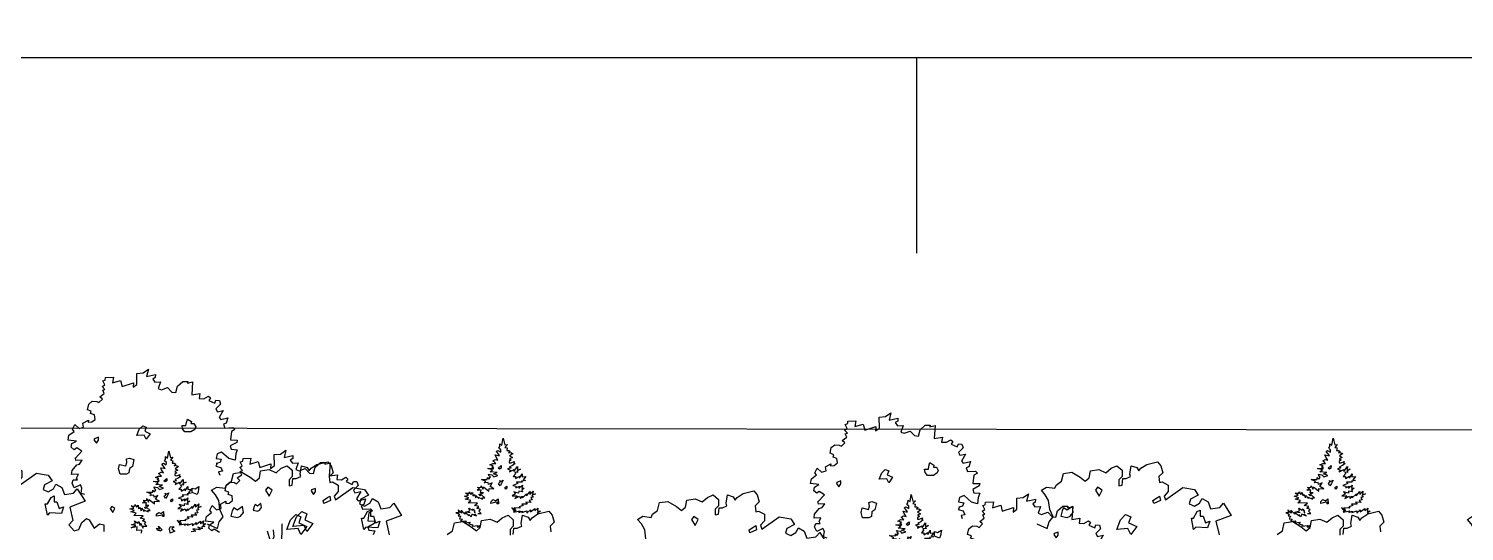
# Model space of a CAD drawing. Header units: inches. Extents: x -11 to 128, y 7 to 56.
# Drawn here: x 54.617 to 58.072, y 23.848 to 25.058 of the extents above; entities that cross this region are included whole.
import ezdxf

# ---------------------------------------------------------------- set-up
doc = ezdxf.new("R2010")
doc.units = ezdxf.units.IN
doc.header["$MEASUREMENT"] = 0
doc.layers.add('CAY', color=94, linetype='Continuous')
picture_1 = doc.add_image_def('image1.jpg', size_in_pixel=(1680, 1093))

# ---------------------------------------------------------------- blocks, each defined once
blk = doc.blocks.new('A$C76451831')
at = {"layer": 'CAY'}
for p, q in [((2441.2, 1998.5), (2449.5, 2003.7)), ((2449.5, 2003.7), (2465, 1995)), ((2455.4, 2016.6), (2460.6, 2024.6)), ((2465.5, 2008.1), (2455.4, 2016.6)), ((2460.6, 2024.6), (2461.2, 2040.4)), ((2461.2, 2040.4), (2471.8, 2031.9)), ((2465, 1995), (2465.5, 2008.1)), ((2471.8, 2031.9), (2478.5, 2069.3)), ((2478.5, 2069.3), (2487.7, 2034.1)), ((2500.9, 2036.3), (2487.3, 2020.9)), ((2487.3, 2020.9), (2500.3, 2017.8)), ((2487.7, 2034.1), (2500.9, 2036.3)), ((2500.3, 2017.8), (2497.6, 2004.7)), ((2497.6, 2004.7), (2508, 2004.3)), ((2508, 2004.3), (2515.9, 1998.6)), ((1448.6, 1909.2), (1479.9, 1929.8)), ((1479.9, 1929.8), (1538.3, 1944)), ((1538.3, 1944), (1555.9, 1922.7)), ((2407, 1927.6), (2423.1, 1935.2)), ((2425.3, 1922), (2407, 1927.6)), ((2423.1, 1935.2), (2438.9, 1934.7)), ((2423.5, 1948.4), (2437, 1956)), ((2428.9, 1945.4), (2423.5, 1948.4)), ((2438.9, 1934.7), (2428.9, 1945.4)), ((2435.1, 1980.1), (2451.3, 1976.8)), ((2440.1, 1969.1), (2435.1, 1980.1)), ((2437, 1956), (2450.4, 1952.9)), ((2450.4, 1952.9), (2440.1, 1969.1)), ((2449, 1990.1), (2441.2, 1998.5)), ((2459, 1976.6), (2449, 1990.1)), ((2451.3, 1976.8), (2459, 1976.6)), ((2515.9, 1998.6), (2507.5, 1990.8)), ((2507.5, 1990.8), (2520.7, 1993)), ((2511.3, 1945.3), (2511.1, 1937.6)), ((2511.1, 1937.6), (2521.5, 1937.2)), ((2522, 1953.1), (2511.3, 1945.3)), ((2527.9, 1966), (2511.8, 1958.9)), ((2511.8, 1958.9), (2522, 1953.1)), ((2531.4, 1987.2), (2512.4, 1974.7)), ((2512.4, 1974.7), (2527.9, 1966)), ((2520.7, 1993), (2523.1, 1984.8)), ((2521.5, 1937.2), (2538.1, 1944.4)), ((2523.1, 1984.8), (2531.4, 1987.2)), ((2542.7, 1933.8), (2529.2, 1923.4)), ((2538.1, 1944.4), (2535, 1934)), ((2535, 1934), (2542.7, 1933.8)), ((1022.3, 1839.6), (1033, 1881.5)), ((1033, 1881.5), (1077.8, 1888.5)), ((1077.8, 1888.5), (1122.6, 1860.8)), ((1122.6, 1860.8), (1150.3, 1839.6)), ((1150.3, 1839.6), (1171.5, 1857.3)), ((1171.5, 1857.3), (1178, 1895)), ((1178, 1895), (1223.4, 1902.1)), ((1223.4, 1902.1), (1261.1, 1885)), ((1261.1, 1885), (1288.9, 1909.2)), ((1288.9, 1909.2), (1320.1, 1922.7)), ((1320.1, 1922.7), (1347.8, 1898.6)), ((1347.8, 1863.8), (1330.7, 1846.6)), ((1347.8, 1898.6), (1347.8, 1863.8)), ((1347.8, 1818.9), (1351.4, 1853.7)), ((1351.4, 1853.7), (1369, 1853.7)), ((1369, 1853.7), (1393.2, 1863.8)), ((1389.7, 1877.9), (1396.8, 1922.7)), ((1393.2, 1863.8), (1389.7, 1877.9)), ((1396.8, 1922.7), (1427.4, 1912.7)), ((1427.4, 1912.7), (1438, 1895)), ((1438, 1895), (1448.6, 1909.2)), ((1566.6, 1885), (1545.3, 1863.8)), ((1545.3, 1863.8), (1548.9, 1833.1)), ((1555.9, 1922.7), (1566.6, 1885)), ((2361.6, 1849.4), (2393.3, 1848.3)), ((2385.3, 1838.2), (2361.6, 1849.4)), ((2393.3, 1848.3), (2393.7, 1859.2)), ((2393.7, 1859.2), (2401.6, 1850.7)), ((2395.4, 1906.7), (2427.6, 1908.3)), ((2421.9, 1900.8), (2395.4, 1906.7)), ((2402.2, 1869.3), (2399.8, 1877.6)), ((2399.8, 1877.6), (2418.2, 1874.2)), ((2401.6, 1850.7), (2409.6, 1860.9)), ((2409.6, 1860.9), (2402.2, 1869.3)), ((2408.4, 1890.4), (2421.9, 1900.8)), ((2445.4, 1886.4), (2408.4, 1890.4)), ((2417, 1916.8), (2425.3, 1922)), ((2427.6, 1908.3), (2417, 1916.8)), ((2418.2, 1874.2), (2428.7, 1862.9)), ((2426.6, 1879.3), (2445.4, 1886.4)), ((2450.3, 1870.4), (2426.6, 1879.3)), ((2428.7, 1862.9), (2450.3, 1870.4)), ((2520.6, 1910.5), (2501.8, 1905.7)), ((2501.8, 1905.7), (2520.1, 1897.4)), ((2512.1, 1889.5), (2536.6, 1901.8)), ((2520.1, 1897.4), (2512.1, 1889.5)), ((2529.2, 1923.4), (2513.1, 1916.2)), ((2513.1, 1916.2), (2520.6, 1910.5)), ((2546.2, 1880.1), (2532.6, 1864.8)), ((2532.6, 1864.8), (2545.7, 1864.3)), ((2536.2, 1891.4), (2555.7, 1917.4)), ((2536.6, 1901.8), (2536.2, 1891.4)), ((2559.6, 1887.8), (2541, 1885.8)), ((2541, 1885.8), (2546.2, 1880.1)), ((2545.3, 1853.9), (2567, 1866.3)), ((2545.7, 1864.3), (2545.3, 1853.9)), ((2571.1, 1903.3), (2552.1, 1893.5)), ((2552.1, 1893.5), (2559.6, 1887.8)), ((2555.7, 1917.4), (2555.1, 1901.1)), ((2555.1, 1901.1), (2571.1, 1903.3)), ((2566.7, 1855.4), (2580.6, 1878.9)), ((2567, 1866.3), (2566.7, 1855.4)), ((2580.6, 1878.9), (2580.1, 1863.1)), ((2580.1, 1863.1), (2599.2, 1865.2)), ((2599.2, 1865.2), (2585, 1847.1)), ((2585, 1847.1), (2598.4, 1843.9)), ((915, 1791.2), (942.7, 1808.3)), ((935.7, 1767), (915, 1791.2)), ((942.7, 1808.3), (987.6, 1801.8)), ((987.6, 1801.8), (994.6, 1818.9)), ((994.6, 1818.9), (1022.3, 1839.6)), ((1330.7, 1846.6), (1330.7, 1815.4)), ((1330.7, 1815.4), (1347.8, 1818.9)), ((1548.9, 1833.1), (1563, 1836)), ((1563, 1836), (1594.3, 1818.9)), ((1594.3, 1784.1), (1573, 1759.9)), ((1580.1, 1739.3), (1673.3, 1805.4)), ((1594.3, 1818.9), (1594.3, 1784.1)), ((1673.3, 1805.4), (1735.8, 1794.7)), ((1735.8, 1794.7), (1756.4, 1764.1)), ((2292, 1763.9), (2276.1, 1775.3)), ((2276.1, 1775.3), (2297.4, 1774.6)), ((2297.4, 1774.6), (2297.7, 1782.3)), ((2297.7, 1782.3), (2305.3, 1768.9)), ((2305.3, 1768.9), (2313.9, 1779)), ((2313.9, 1779), (2315.9, 1760.3)), ((2338.3, 1791.8), (2351.8, 1801.7)), ((2359.6, 1791), (2338.3, 1791.8)), ((2341.5, 1804.8), (2360.1, 1806.9)), ((2351.8, 1801.7), (2341.5, 1804.8)), ((2347.9, 1767.4), (2372.2, 1777)), ((2356.4, 1777.5), (2359.6, 1791)), ((2372.2, 1777), (2356.4, 1777.5)), ((2360.1, 1806.9), (2360.4, 1815)), ((2360.4, 1815), (2370.2, 1796.1)), ((2370.2, 1796.1), (2373.4, 1809.1)), ((2373.4, 1809.1), (2402, 1786.8)), ((2376.8, 1830.3), (2385.3, 1838.2)), ((2398.2, 1832.3), (2376.8, 1830.3)), ((2400.5, 1821.3), (2398.2, 1832.3)), ((2419.5, 1831.5), (2400.5, 1821.3)), ((2402, 1786.8), (2402.5, 1799.9)), ((2402.5, 1799.9), (2428.8, 1799)), ((2407.9, 1810.6), (2419.5, 1831.5)), ((2428.8, 1799), (2407.9, 1810.6)), ((2545.1, 1770.9), (2526.2, 1761.2)), ((2557.5, 1826.7), (2530.9, 1816.8)), ((2530.9, 1816.8), (2546.6, 1813.5)), ((2561.2, 1775.8), (2534.7, 1782.2)), ((2534.7, 1782.2), (2545.1, 1770.9)), ((2546.6, 1813.5), (2546.3, 1803.1)), ((2546.3, 1803.1), (2565.2, 1812.8)), ((2581.8, 1833.6), (2550.1, 1834.7)), ((2550.1, 1834.7), (2557.5, 1826.7)), ((2561.5, 1786.7), (2561.2, 1775.8)), ((2582.7, 1783.2), (2561.5, 1786.7)), ((2562, 1799.8), (2581.2, 1817.7)), ((2565.2, 1812.8), (2562, 1799.8)), ((2598.4, 1843.9), (2577, 1839.2)), ((2577, 1839.2), (2581.8, 1833.6)), ((2591.5, 1801.5), (2577.6, 1791.1)), ((2577.6, 1791.1), (2582.7, 1783.2)), ((2581.2, 1817.7), (2577.9, 1802)), ((2577.9, 1802), (2591.5, 1801.5)), ((2581.6, 1751.1), (2603.6, 1771.6)), ((2603.3, 1761.2), (2622.6, 1784.5)), ((2603.6, 1771.6), (2603.3, 1761.2)), ((2622.1, 1768.2), (2639, 1786.7)), ((2622.6, 1784.5), (2622.1, 1768.2)), ((2651.7, 1772.6), (2632.8, 1762.9)), ((2639, 1786.7), (2635.8, 1770.5)), ((2635.8, 1770.5), (2651.7, 1772.6)), ((3732.8, 1752.2), (3764, 1772.8)), ((3764, 1772.8), (3822.4, 1787)), ((3822.4, 1787), (3840.1, 1765.7)), ((953.4, 1735.8), (935.7, 1767)), ((959.8, 1687.4), (953.4, 1735.8)), ((1573, 1759.9), (1580.1, 1739.3)), ((1715.1, 1742.8), (1708.1, 1718.6)), ((1708.1, 1718.6), (1735.8, 1705.1)), ((1756.4, 1764.1), (1715.1, 1742.8)), ((1735.8, 1705.1), (1763.5, 1722.2)), ((1763.5, 1722.2), (1777.1, 1746.4)), ((1777.1, 1746.4), (1808.3, 1729.3)), ((1808.3, 1729.3), (1822.5, 1690.9)), ((1822.5, 1690.9), (1870.8, 1698)), ((1870.8, 1698), (1891.4, 1722.2)), ((1891.4, 1722.2), (1933.3, 1656.1)), ((2270.6, 1759.2), (2292, 1763.9)), ((2294.3, 1750.7), (2270.6, 1759.2)), ((2275, 1743.2), (2294.3, 1750.7)), ((2304.2, 1736.7), (2275, 1743.2)), ((2290.6, 1724.1), (2304.2, 1736.7)), ((2340.9, 1722.3), (2290.6, 1724.1)), ((2294.6, 1694.5), (2313.2, 1683.4)), ((2299.6, 1681.1), (2294.6, 1694.5)), ((2315.9, 1760.3), (2323.9, 1768.2)), ((2323.9, 1768.2), (2331.4, 1749.4)), ((2324.6, 1709.7), (2340.9, 1722.3)), ((2348.4, 1703.5), (2324.6, 1709.7)), ((2331.4, 1749.4), (2331.9, 1762.5)), ((2331.9, 1762.5), (2347.1, 1746.1)), ((2337.7, 1695.7), (2348.4, 1703.5)), ((2356, 1687.3), (2337.7, 1695.7)), ((2347.1, 1746.1), (2344.7, 1754.4)), ((2344.7, 1754.4), (2368.3, 1742.7)), ((2355.9, 1761.7), (2347.9, 1767.4)), ((2361.5, 1766.9), (2355.9, 1761.7)), ((2379.5, 1750.4), (2361.5, 1766.9)), ((2365.9, 1750.9), (2379.5, 1750.4)), ((2368.3, 1742.7), (2365.9, 1750.9)), ((2524, 1697.3), (2533.9, 1683.8)), ((2542.3, 1688.5), (2524, 1697.3)), ((2526.2, 1761.2), (2552.9, 1760.2)), ((2569.2, 1695.7), (2537.1, 1696.9)), ((2537.1, 1696.9), (2542.3, 1688.5)), ((2552.9, 1760.2), (2541.6, 1747.5)), ((2541.6, 1747.5), (2566, 1759.8)), ((2585.5, 1708.3), (2564, 1701.4)), ((2564, 1701.4), (2569.2, 1695.7)), ((2566, 1759.8), (2571, 1746.5)), ((2571, 1746.5), (2581.9, 1759.2)), ((2577.7, 1716.8), (2585.5, 1708.3)), ((2607.1, 1715.7), (2577.7, 1716.8)), ((2581.9, 1759.2), (2581.6, 1751.1)), ((2628.7, 1725.4), (2599.3, 1726.4)), ((2599.3, 1726.4), (2607.1, 1715.7)), ((2634.6, 1738.8), (2618.3, 1736.6)), ((2618.3, 1736.6), (2628.7, 1725.4)), ((2640.2, 1754.5), (2627, 1752.2)), ((2627, 1752.2), (2634.6, 1738.8)), ((2632.8, 1762.9), (2640.2, 1754.5)), ((2648.4, 1679.8), (2664.8, 1695.1)), ((2664.8, 1695.1), (2661.6, 1679.4)), ((3306.5, 1682.6), (3317.1, 1724.4)), ((3317.1, 1724.4), (3361.9, 1731.5)), ((3361.9, 1731.5), (3406.7, 1703.8)), ((3406.7, 1703.8), (3434.4, 1682.6)), ((3434.4, 1682.6), (3455.6, 1700.3)), ((3455.6, 1700.3), (3462.1, 1738)), ((3462.1, 1738), (3507.5, 1745.1)), ((3507.5, 1745.1), (3545.3, 1728)), ((3545.3, 1728), (3573, 1752.2)), ((3573, 1752.2), (3604.2, 1765.7)), ((3604.2, 1765.7), (3631.9, 1741.6)), ((3631.9, 1706.7), (3614.8, 1689.6)), ((3631.9, 1741.6), (3631.9, 1706.7)), ((3631.9, 1661.9), (3635.5, 1696.7)), ((3635.5, 1696.7), (3653.2, 1696.7)), ((3653.2, 1696.7), (3677.3, 1706.7)), ((3673.8, 1720.9), (3680.9, 1765.7)), ((3677.3, 1706.7), (3673.8, 1720.9)), ((3680.9, 1765.7), (3711.5, 1755.7)), ((3711.5, 1755.7), (3722.2, 1738)), ((3722.2, 1738), (3732.8, 1752.2)), ((3850.7, 1728), (3829.5, 1706.7)), ((3829.5, 1706.7), (3833, 1676.1)), ((3840.1, 1765.7), (3850.7, 1728)), ((4628.6, 1696.6), (4636.9, 1701.7)), ((4636.5, 1688.1), (4628.6, 1696.6)), ((4636.9, 1701.7), (4652.5, 1693)), ((4642.8, 1714.7), (4648.1, 1722.6)), ((4653, 1706.2), (4642.8, 1714.7)), ((4648.1, 1722.6), (4648.6, 1738.5)), ((4648.6, 1738.5), (4659.2, 1730)), ((4652.5, 1693), (4653, 1706.2)), ((4659.2, 1730), (4666, 1767.4)), ((4666, 1767.4), (4675.2, 1732.1)), ((4688.4, 1734.4), (4674.7, 1719)), ((4674.7, 1719), (4687.7, 1715.8)), ((4675.2, 1732.1), (4688.4, 1734.4)), ((4687.7, 1715.8), (4685, 1702.8)), ((4685, 1702.8), (4695.4, 1702.4)), ((4703.4, 1696.7), (4694.9, 1688.8)), ((4695.4, 1702.4), (4703.4, 1696.7)), ((946.3, 1586.5), (956.3, 1621.3)), ((956.3, 1621.3), (977.5, 1649)), ((977.5, 1649), (959.8, 1687.4)), ((1933.3, 1656.1), (1850.8, 1624.3)), ((1850.8, 1624.3), (1867.9, 1552.3)), ((2217.3, 1615.8), (2262.1, 1622.8)), ((2224.6, 1670.4), (2244.1, 1661.9)), ((2240.6, 1669.3), (2224.6, 1670.4)), ((2236.3, 1685.2), (2240.6, 1669.3)), ((2254.4, 1667.9), (2236.3, 1685.2)), ((2244.1, 1661.9), (2237.2, 1653)), ((2237.2, 1653), (2250.5, 1651.6)), ((2250.5, 1651.6), (2243.7, 1637.7)), ((2243.7, 1637.7), (2260.2, 1636.6)), ((2260.2, 1636.6), (2250.4, 1624.7)), ((2250.4, 1624.7), (2279.7, 1627.6)), ((2252.8, 1684.1), (2254.4, 1667.9)), ((2273.6, 1662), (2252.8, 1684.1)), ((2262.1, 1622.8), (2306.9, 1595.1)), ((2272.6, 1672.4), (2273.6, 1662)), ((2295.9, 1653.3), (2272.6, 1672.4)), ((2279.7, 1627.6), (2272.6, 1616.4)), ((2272.6, 1616.4), (2301.9, 1619.3)), ((2278, 1673.7), (2299.6, 1681.1)), ((2301.9, 1670.6), (2278, 1673.7)), ((2301.9, 1619.3), (2294.6, 1610.4)), ((2306.7, 1649.3), (2295.1, 1661.4)), ((2310.8, 1662.9), (2306.7, 1649.3)), ((2336, 1652.2), (2310.8, 1662.9)), ((2313.2, 1683.4), (2318.5, 1691.4)), ((2318.5, 1691.4), (2325.9, 1669.8)), ((2323.9, 1664.2), (2336, 1652.2)), ((2325.9, 1669.8), (2326.4, 1682.9)), ((2341.7, 1666.5), (2360.2, 1665.9)), ((2347.5, 1679.5), (2356, 1687.3)), ((2360.2, 1665.9), (2347.5, 1679.5)), ((2355.9, 1591.6), (2362.4, 1629.3)), ((2362.4, 1629.3), (2407.8, 1636.4)), ((2407.8, 1636.4), (2445.5, 1619.3)), ((2445.5, 1619.3), (2473.2, 1643.5)), ((2473.2, 1643.5), (2504.5, 1657)), ((2504.5, 1657), (2532.2, 1632.9)), ((2532.2, 1632.9), (2532.2, 1598.1)), ((2547.5, 1683.4), (2533.6, 1673)), ((2533.6, 1673), (2568.7, 1679.9)), ((2533.9, 1683.8), (2547.5, 1683.4)), ((2568.7, 1679.9), (2563, 1671.9)), ((2563, 1671.9), (2581.8, 1679.4)), ((2574, 1612.2), (2581.1, 1657)), ((2578.8, 1671.4), (2605.9, 1681.3)), ((2581.8, 1679.4), (2578.8, 1671.4)), ((2581.1, 1657), (2611.8, 1647)), ((2605.4, 1667.7), (2624.6, 1685.6)), ((2605.9, 1681.3), (2605.4, 1667.7)), ((2611.8, 1647), (2622.4, 1629.3)), ((2622.4, 1629.3), (2633, 1643.5)), ((2624.3, 1675.2), (2648.9, 1693)), ((2624.6, 1685.6), (2624.3, 1675.2)), ((2633, 1643.5), (2664.3, 1664.1)), ((2648.9, 1693), (2648.4, 1679.8)), ((2677.9, 1678.8), (2661.2, 1668.5)), ((2661.2, 1668.5), (2672, 1665.4)), ((2661.6, 1679.4), (2677.9, 1678.8)), ((2664.3, 1664.1), (2722.6, 1678.3)), ((2722.6, 1678.3), (2740.3, 1657)), ((2750.9, 1619.3), (2729.7, 1598.1)), ((2740.3, 1657), (2750.9, 1619.3)), ((3199.2, 1634.2), (3226.9, 1651.3)), ((3219.8, 1610), (3199.2, 1634.2)), ((3226.9, 1651.3), (3271.7, 1644.8)), ((3271.7, 1644.8), (3278.8, 1661.9)), ((3278.8, 1661.9), (3306.5, 1682.6)), ((3614.8, 1689.6), (3614.8, 1658.4)), ((3614.8, 1658.4), (3631.9, 1661.9)), ((3833, 1676.1), (3847.2, 1679)), ((3847.2, 1679), (3878.4, 1661.9)), ((3878.4, 1627.1), (3857.2, 1602.9)), ((3864.3, 1582.3), (3957.4, 1648.4)), ((3878.4, 1661.9), (3878.4, 1627.1)), ((3957.4, 1648.4), (4019.9, 1637.7)), ((4019.9, 1637.7), (4040.5, 1607.1)), ((4594.4, 1625.7), (4610.5, 1633.3)), ((4612.8, 1620.1), (4594.4, 1625.7)), ((4604.5, 1614.9), (4612.8, 1620.1)), ((4610.5, 1633.3), (4626.4, 1632.7)), ((4611, 1646.4), (4624.4, 1654.1)), ((4616.3, 1643.5), (4611, 1646.4)), ((4626.4, 1632.7), (4616.3, 1643.5)), ((4627.6, 1667.1), (4622.5, 1678.2)), ((4622.5, 1678.2), (4638.7, 1674.9)), ((4624.4, 1654.1), (4637.9, 1650.9)), ((4637.9, 1650.9), (4627.6, 1667.1)), ((4646.4, 1674.6), (4636.5, 1688.1)), ((4638.7, 1674.9), (4646.4, 1674.6)), ((4694.9, 1688.8), (4708.2, 1691.1)), ((4698.8, 1643.4), (4698.5, 1635.7)), ((4698.5, 1635.7), (4708.9, 1635.3)), ((4709.5, 1651.1), (4698.8, 1643.4)), ((4715.4, 1664.1), (4699.3, 1656.9)), ((4699.3, 1656.9), (4709.5, 1651.1)), ((4718.8, 1685.3), (4699.8, 1672.8)), ((4699.8, 1672.8), (4715.4, 1664.1)), ((4716.6, 1621.4), (4700.5, 1614.3)), ((4708.2, 1691.1), (4710.6, 1682.8)), ((4708.9, 1635.3), (4725.5, 1642.4)), ((4710.6, 1682.8), (4718.8, 1685.3)), ((4730.1, 1631.8), (4716.6, 1621.4)), ((4725.5, 1642.4), (4722.4, 1632.1)), ((4722.4, 1632.1), (4730.1, 1631.8)), ((890.9, 1611.3), (946.3, 1586.5)), ((2179, 1553.2), (2206.7, 1573.9)), ((2206.7, 1573.9), (2217.3, 1615.8)), ((2294.6, 1610.4), (2316.5, 1604.8)), ((2306.9, 1595.1), (2334.7, 1573.9)), ((2316.5, 1604.8), (2311.6, 1598.8)), ((2311.6, 1598.8), (2343.6, 1601.9)), ((2334.7, 1573.9), (2355.9, 1591.6)), ((2339, 1593.3), (2356.7, 1603.2)), ((2343.6, 1601.9), (2339, 1593.3)), ((2356.7, 1603.2), (2347.6, 1589.1)), ((2532.2, 1598.1), (2515.1, 1580.9)), ((2515.1, 1580.9), (2515.1, 1549.7)), ((2532.2, 1553.2), (2535.7, 1588)), ((2535.7, 1588), (2553.4, 1588)), ((2553.4, 1588), (2577.6, 1598.1)), ((2577.6, 1598.1), (2574, 1612.2)), ((2729.7, 1598.1), (2733.2, 1567.4)), ((3237.5, 1578.7), (3219.8, 1610)), ((3244, 1530.4), (3237.5, 1578.7)), ((3857.2, 1602.9), (3864.3, 1582.3)), ((3999.3, 1585.8), (3992.2, 1561.6)), ((3992.2, 1561.6), (4019.9, 1548.1)), ((4040.5, 1607.1), (3999.3, 1585.8)), ((4019.9, 1548.1), (4047.6, 1565.2)), ((4047.6, 1565.2), (4061.2, 1589.4)), ((4061.2, 1589.4), (4092.4, 1572.3)), ((4092.4, 1572.3), (4106.6, 1533.9)), ((4106.6, 1533.9), (4154.9, 1541)), ((4154.9, 1541), (4175.6, 1565.2)), ((4175.6, 1565.2), (4217.4, 1499.1)), ((4572.7, 1536.2), (4549.1, 1547.5)), ((4549.1, 1547.5), (4580.8, 1546.4)), ((4580.8, 1546.4), (4581.1, 1557.2)), ((4581.1, 1557.2), (4589, 1548.8)), ((4582.8, 1604.8), (4615, 1606.4)), ((4609.3, 1598.9), (4582.8, 1604.8)), ((4587.2, 1575.6), (4605.7, 1572.3)), ((4589.7, 1567.4), (4587.2, 1575.6)), ((4589, 1548.8), (4597.1, 1559)), ((4597.1, 1559), (4589.7, 1567.4)), ((4595.8, 1588.5), (4609.3, 1598.9)), ((4632.8, 1584.5), (4595.8, 1588.5)), ((4615, 1606.4), (4604.5, 1614.9)), ((4605.7, 1572.3), (4616.2, 1561)), ((4614, 1577.4), (4632.8, 1584.5)), ((4637.7, 1568.4), (4614, 1577.4)), ((4616.2, 1561), (4637.7, 1568.4)), ((4708, 1608.6), (4689.3, 1603.8)), ((4689.3, 1603.8), (4707.5, 1595.4)), ((4699.6, 1587.6), (4724, 1599.9)), ((4707.5, 1595.4), (4699.6, 1587.6)), ((4700.5, 1614.3), (4708, 1608.6)), ((4733.7, 1578.2), (4720, 1562.8)), ((4720, 1562.8), (4733.1, 1562.4)), ((4723.6, 1589.4), (4743.1, 1615.5)), ((4724, 1599.9), (4723.6, 1589.4)), ((4747.1, 1585.9), (4728.4, 1583.8)), ((4728.4, 1583.8), (4733.7, 1578.2)), ((4732.8, 1552), (4754.5, 1564.3)), ((4733.1, 1562.4), (4732.8, 1552)), ((4758.5, 1601.4), (4739.6, 1591.6)), ((4739.6, 1591.6), (4747.1, 1585.9)), ((4743.1, 1615.5), (4742.6, 1599.2)), ((4742.6, 1599.2), (4758.5, 1601.4)), ((4754.1, 1553.5), (4768.1, 1577)), ((4754.5, 1564.3), (4754.1, 1553.5)), ((4785.9, 1541.9), (4764.4, 1537.2)), ((4768.1, 1577), (4767.5, 1561.2)), ((4767.5, 1561.2), (4786.6, 1563.2)), ((4786.6, 1563.2), (4772.4, 1545.1)), ((4772.4, 1545.1), (4785.9, 1541.9)), ((4217.4, 1499.1), (4134.9, 1467.3)), ((4134.9, 1467.3), (4152, 1395.3)), ((4463.6, 1473.4), (4484.8, 1472.7)), ((4479.5, 1462), (4463.6, 1473.4)), ((4484.8, 1472.7), (4485.1, 1480.4)), ((4485.1, 1480.4), (4492.8, 1466.9)), ((4492.8, 1466.9), (4501.3, 1477.1)), ((4501.3, 1477.1), (4503.4, 1458.4)), ((4503.4, 1458.4), (4511.4, 1466.3)), ((4511.4, 1466.3), (4518.8, 1447.4)), ((4525.8, 1489.8), (4539.3, 1499.8)), ((4547, 1489.1), (4525.8, 1489.8)), ((4528.9, 1502.9), (4547.6, 1504.9)), ((4539.3, 1499.8), (4528.9, 1502.9)), ((4535.3, 1465.5), (4559.7, 1475)), ((4543.3, 1459.7), (4535.3, 1465.5)), ((4548.9, 1465), (4543.3, 1459.7)), ((4543.8, 1475.6), (4547, 1489.1)), ((4559.7, 1475), (4543.8, 1475.6)), ((4547.6, 1504.9), (4547.9, 1513.1)), ((4547.9, 1513.1), (4557.6, 1494.1)), ((4566.9, 1448.5), (4548.9, 1465)), ((4557.6, 1494.1), (4560.8, 1507.2)), ((4560.8, 1507.2), (4589.5, 1484.9)), ((4564.3, 1528.4), (4572.7, 1536.2)), ((4585.6, 1530.3), (4564.3, 1528.4)), ((4588, 1519.4), (4585.6, 1530.3)), ((4606.9, 1529.6), (4588, 1519.4)), ((4589.5, 1484.9), (4589.9, 1498)), ((4589.9, 1498), (4616.2, 1497.1)), ((4595.3, 1508.7), (4606.9, 1529.6)), ((4616.2, 1497.1), (4595.3, 1508.7)), ((4732.6, 1469), (4713.7, 1459.2)), ((4745, 1524.8), (4718.3, 1514.8)), ((4718.3, 1514.8), (4734.1, 1511.6)), ((4722.1, 1480.2), (4732.6, 1469)), ((4748.6, 1473.9), (4722.1, 1480.2)), ((4734.1, 1511.6), (4733.7, 1501.1)), ((4733.7, 1501.1), (4752.6, 1510.9)), ((4769.2, 1531.6), (4737.5, 1532.7)), ((4737.5, 1532.7), (4745, 1524.8)), ((4749, 1484.7), (4748.6, 1473.9)), ((4770.2, 1481.3), (4749, 1484.7)), ((4749.5, 1497.9), (4768.7, 1515.8)), ((4752.6, 1510.9), (4749.5, 1497.9)), ((4764.4, 1537.2), (4769.2, 1531.6)), ((4779, 1499.6), (4765, 1489.2)), ((4765, 1489.2), (4770.2, 1481.3)), ((4768.7, 1515.8), (4765.4, 1500)), ((4765.4, 1500), (4779, 1499.6)), ((4769, 1449.1), (4791.1, 1469.7)), ((4790.7, 1459.3), (4810.1, 1482.6)), ((4791.1, 1469.7), (4790.7, 1459.3)), ((4809.5, 1466.3), (4826.5, 1484.8)), ((4810.1, 1482.6), (4809.5, 1466.3)), ((4839.1, 1470.7), (4820.2, 1461)), ((4826.5, 1484.8), (4823.2, 1468.6)), ((4823.2, 1468.6), (4839.1, 1470.7)), ((4152, 1395.3), (4130.8, 1371.1)), ((4200.3, 1384.7), (4224.5, 1405.3)), ((4224.5, 1405.3), (4238.7, 1398.8)), ((4238.7, 1398.8), (4266.4, 1353.4)), ((4458, 1457.3), (4479.5, 1462)), ((4481.7, 1448.7), (4458, 1457.3)), ((4462.4, 1441.3), (4481.7, 1448.7)), ((4491.7, 1434.8), (4462.4, 1441.3)), ((4478.1, 1422.1), (4491.7, 1434.8)), ((4528.3, 1420.4), (4478.1, 1422.1)), ((4487, 1379.2), (4482, 1392.5)), ((4482, 1392.5), (4500.7, 1381.4)), ((4500.7, 1381.4), (4505.9, 1389.4)), ((4505.9, 1389.4), (4513.4, 1367.9)), ((4512, 1407.8), (4528.3, 1420.4)), ((4535.8, 1401.5), (4512, 1407.8)), ((4518.8, 1447.4), (4519.3, 1460.6)), ((4519.3, 1460.6), (4534.6, 1444.2)), ((4525.1, 1393.7), (4535.8, 1401.5)), ((4543.4, 1385.4), (4525.1, 1393.7)), ((4534.6, 1444.2), (4532.2, 1452.4)), ((4532.2, 1452.4), (4555.8, 1440.7)), ((4535, 1377.5), (4543.4, 1385.4)), ((4555.8, 1440.7), (4553.3, 1449)), ((4553.3, 1449), (4566.9, 1448.5)), ((4711.4, 1395.4), (4721.4, 1381.9)), ((4729.7, 1386.6), (4711.4, 1395.4)), ((4713.7, 1459.2), (4740.4, 1458.3)), ((4724.6, 1394.9), (4729.7, 1386.6)), ((4756.7, 1393.8), (4724.6, 1394.9)), ((4740.4, 1458.3), (4729, 1445.5)), ((4729, 1445.5), (4753.5, 1457.8)), ((4773, 1406.4), (4751.5, 1399.4)), ((4751.5, 1399.4), (4756.7, 1393.8)), ((4753.5, 1457.8), (4758.5, 1444.5)), ((4758.5, 1444.5), (4769.3, 1457.3)), ((4794.5, 1413.8), (4765.1, 1414.8)), ((4765.1, 1414.8), (4773, 1406.4)), ((4769.3, 1457.3), (4769, 1449.1)), ((4786.8, 1424.5), (4794.5, 1413.8)), ((4816.2, 1423.5), (4786.8, 1424.5)), ((4822.1, 1436.9), (4805.7, 1434.7)), ((4805.7, 1434.7), (4816.2, 1423.5)), ((4811.7, 1373.3), (4836.3, 1391)), ((4827.6, 1452.5), (4814.4, 1450.3)), ((4814.4, 1450.3), (4822.1, 1436.9)), ((4820.2, 1461), (4827.6, 1452.5)), ((4835.9, 1377.9), (4852.3, 1393.2)), ((4836.3, 1391), (4835.9, 1377.9)), ((4852.3, 1393.2), (4849, 1377.4)), ((4130.8, 1371.1), (4158.5, 1339.9)), ((4158.5, 1339.9), (4183.2, 1346.3)), ((4183.2, 1346.3), (4200.3, 1384.7)), ((4266.4, 1353.4), (4294.1, 1377.6)), ((4294.1, 1377.6), (4318.3, 1371.1)), ((4318.3, 1371.1), (4318.3, 1336.3)), ((4464.9, 1355.9), (4489.4, 1368.7)), ((4497.2, 1360.3), (4464.9, 1355.9)), ((4465.5, 1371.8), (4487, 1379.2)), ((4489.4, 1368.7), (4465.5, 1371.8)), ((4493.9, 1341.8), (4497.2, 1360.3)), ((4520.7, 1343.6), (4493.9, 1341.8)), ((4513.4, 1367.9), (4513.8, 1381)), ((4513.8, 1381), (4528.7, 1353.7)), ((4520.1, 1327.3), (4520.7, 1343.6)), ((4528.7, 1353.7), (4529.1, 1364.6)), ((4529.1, 1364.6), (4547.7, 1363.9)), ((4547.7, 1363.9), (4535, 1377.5)), ((4735, 1381.4), (4721, 1371)), ((4721, 1371), (4756.1, 1378)), ((4721.4, 1381.9), (4735, 1381.4)), ((4756.1, 1378), (4750.4, 1370)), ((4750.4, 1370), (4769.3, 1377.5)), ((4766.3, 1369.4), (4793.3, 1379.4)), ((4769.3, 1377.5), (4766.3, 1369.4)), ((4810.5, 1338.4), (4786.3, 1334.3)), ((4792.9, 1365.8), (4812.1, 1383.7)), ((4793.3, 1379.4), (4792.9, 1365.8)), ((4834.8, 1345.7), (4795, 1349.9)), ((4795, 1349.9), (4810.5, 1338.4)), ((4812.1, 1383.7), (4811.7, 1373.3)), ((4822.1, 1359.3), (4834.8, 1345.7)), ((4845.4, 1350.8), (4822.1, 1359.3)), ((4859.4, 1363.5), (4843.5, 1361.3)), ((4843.5, 1361.3), (4845.4, 1350.8)), ((4865.3, 1376.9), (4848.6, 1366.6)), ((4848.6, 1366.6), (4859.4, 1363.5)), ((4849, 1377.4), (4865.3, 1376.9))]:
    blk.add_line(p, q, dxfattribs=at)
for points in [[(4216, 1534.3), (4196, 1540.6), (4200.2, 1569.1), (4192.8, 1586), (4159, 1570.1), (4147.4, 1595.5), (4153.8, 1613.4), (4177, 1612.3), (4171.7, 1622.9), (4181.2, 1642.9), (4145.3, 1641.9), (4147.4, 1663), (4172.8, 1693.5), (4187.5, 1697.8), (4202.3, 1718.9), (4168.5, 1716.7), (4165.4, 1731.5), (4164.3, 1728.3), (4200.2, 1766.3), (4172.8, 1784.2), (4159, 1774.7), (4143.2, 1788.5), (4146.4, 1807.4), (4170.6, 1821.2), (4126.4, 1826.4), (4130.6, 1851.7), (4158, 1872.8), (4149.6, 1884.4), (4162.2, 1909.7), (4185.4, 1887.6), (4209.7, 1895), (4205.5, 1917.1), (4235, 1933), (4233.9, 1921.4), (4252.9, 1923.5), (4270.8, 1937.2), (4267.7, 1961.4), (4246.6, 1968.8), (4250.8, 1981.5), (4230.8, 1988.9), (4237.1, 2019.4), (4256.1, 2035.3), (4280.3, 2033.1), (4291.9, 2026.8), (4309.9, 2044.7), (4296.2, 2058.5), (4320.4, 2075.3), (4312, 2093.3), (4323.6, 2097.5), (4308.8, 2113.3), (4322.5, 2122.8), (4312, 2143.9), (4325.7, 2148.1), (4326.7, 2161.8), (4368.9, 2163.9), (4363.7, 2132.3), (4408, 2146), (4416.4, 2113.3), (4476.5, 2133.3), (4474.4, 2109.1), (4495.5, 2123.9), (4494.4, 2182.9), (4528.2, 2186.1), (4556.7, 2206.1), (4547.2, 2167.1), (4594.6, 2177.6), (4593.6, 2161.8), (4579.9, 2153.4), (4591.5, 2136.5), (4622.1, 2138.6), (4609.4, 2102.8), (4627.3, 2096.4), (4660, 2108), (4683.2, 2083.8), (4704.3, 2081.7), (4712.8, 2115.4), (4741.2, 2140.7), (4767.6, 2140.7), (4765.5, 2131.2), (4794, 2138.6), (4788.7, 2069), (4833, 2075.3), (4828.8, 2049), (4854.1, 2047.9), (4878.3, 2061.6), (4888.9, 2052.1), (4880.5, 2038.4), (4912.1, 2023.7), (4918.4, 2039.5), (4937.4, 2038.4), (4943.7, 2018.4), (4918.4, 1993.1), (4926.9, 1978.3), (4957.4, 1984.6), (4935.3, 1946.7), (4944.8, 1936.1), (4982.8, 1945.6), (4974.3, 1916.1), (4959.6, 1910.8), (4966.9, 1890.8), (5010.2, 1892.9), (5020.7, 1882.3), (5001.7, 1871.8), (4996.5, 1827.5), (5033.4, 1826.4), (5030.2, 1813.8), (4995.4, 1794.8), (5000.7, 1777.9), (5033.4, 1774.7), (5024.9, 1752.6), (5021.8, 1718.9), (4988, 1727.3), (4949, 1762.1), (4924.8, 1752.6), (4919.5, 1728.3), (4946.9, 1724.1), (4940.6, 1706.2), (4920.5, 1700.9), (4924.8, 1700.9), (4917.4, 1687.2), (4944.8, 1679.8), (4953.2, 1659.8), (4933.2, 1655.6), (4939.5, 1638.7)], [(2492.6, 1796.8), (2487.9, 1805.1), (2498.6, 1812.9), (2498.2, 1802), (2492.6, 1796.8)], [(4937.4, 1331.5), (4910, 1349.5), (4896.3, 1340), (4880.4, 1353.7), (4883.6, 1372.7), (4907.9, 1386.4), (4863.6, 1391.6), (4867.8, 1417), (4895.2, 1438.1), (4886.8, 1449.7), (4899.4, 1475), (4922.6, 1452.8), (4946.9, 1460.2), (4942.7, 1482.3), (4972.2, 1498.2), (4971.1, 1486.6), (4990.1, 1488.7), (5008, 1502.4), (5004.9, 1526.6), (4983.8, 1534), (4988, 1546.7), (4968, 1554.1), (4974.3, 1584.7), (4993.3, 1600.5), (5017.5, 1598.4), (5029.1, 1592), (5047.1, 1610), (5033.4, 1623.7), (5057.6, 1640.6), (5049.2, 1658.5), (5060.8, 1662.7), (5046, 1678.5), (5059.7, 1688), (5049.2, 1709.1), (5062.9, 1713.3), (5063.9, 1727), (5106.1, 1729.1), (5100.9, 1697.5), (5145.2, 1711.2), (5153.6, 1678.5), (5213.7, 1698.6), (5211.6, 1674.3), (5232.7, 1689.1), (5231.6, 1748.1), (5265.4, 1751.3), (5293.9, 1771.3), (5284.4, 1732.3), (5331.8, 1742.9), (5330.8, 1727), (5317.1, 1718.6), (5328.7, 1701.7), (5359.3, 1703.8), (5346.6, 1668), (5364.5, 1661.6), (5397.2, 1673.2), (5420.4, 1649), (5441.5, 1646.9), (5450, 1680.6), (5478.4, 1705.9), (5504.8, 1705.9), (5502.7, 1696.5), (5531.2, 1703.8), (5525.9, 1634.2), (5570.2, 1640.6), (5566, 1614.2), (5591.3, 1613.1), (5615.5, 1626.8), (5626.1, 1617.3), (5617.7, 1603.6), (5649.3, 1588.9), (5655.6, 1604.7), (5674.6, 1603.6), (5680.9, 1583.6), (5655.6, 1558.3), (5664.1, 1543.5), (5694.7, 1549.8), (5672.5, 1511.9), (5682, 1501.3), (5720, 1510.8), (5711.5, 1481.3), (5696.8, 1476), (5704.1, 1456), (5747.4, 1458.1), (5757.9, 1447.5), (5738.9, 1437), (5733.7, 1392.7), (5770.6, 1391.6), (5767.4, 1379), (5732.6, 1360), (5737.9, 1343.1), (5770.6, 1340), (5762.2, 1317.8)], [(4680, 1494.9), (4675.3, 1503.2), (4686, 1511), (4685.6, 1500.1), (4680, 1494.9)], [(5192.6, 1338.9), (5231.6, 1214.5)], [(5226.4, 1345.2), (5228.5, 1307.3), (5214.8, 1274.6)], [(5271.7, 1376.9), (5269.6, 1256.6), (5264.3, 1187)]]:
    blk.add_lwpolyline(points, dxfattribs=at)
for points in [[(4784.5, 1915.2), (4800.4, 1915.2), (4810.9, 1896.7), (4805.6, 1883.5), (4784.5, 1870.3), (4752.8, 1870.3), (4739.6, 1886.1), (4737, 1904.6), (4758.1, 1904.6), (4760.8, 1920.5), (4766, 1939), (4787.2, 1925.7)], [(2451.7, 1910.2), (2468, 1922.8), (2467.5, 1909.6), (2459.2, 1904.5)], [(4507.9, 1884.3), (4526.4, 1902.8), (4544.9, 1894.9), (4536.9, 1873.7), (4566, 1860.5), (4544.9, 1831.5), (4534.3, 1852.6), (4494.7, 1850)], [(1240.2, 1791.1), (1216.4, 1806.9), (1204.5, 1791.1), (1224.3, 1759.4)], [(2453.8, 1827.6), (2462.2, 1835.5), (2459.8, 1843.3), (2465, 1837.6), (2478.4, 1845.3), (2470.1, 1827), (2461.5, 1814.2)], [(4267.5, 1833.2), (4264.9, 1827.9), (4278.1, 1809.4), (4288.7, 1825.2), (4288.7, 1841.1)], [(1085.8, 1672.3), (1081.8, 1704), (1054.1, 1684.2), (1034.3, 1696), (1026.4, 1680.2), (1018.5, 1652.5), (1054.1, 1644.6), (1069.9, 1652.5)], [(1537.1, 1751.5), (1548.9, 1759.4), (1552.9, 1735.6), (1517.3, 1719.8), (1513.3, 1735.6)], [(2452.7, 1718.4), (2445, 1718.7), (2450.2, 1726.6), (2434.3, 1724.5), (2412.8, 1719.8), (2413.2, 1730.7), (2424.4, 1740.7), (2437.4, 1734.8), (2450.9, 1745.2)], [(4396.9, 1672), (4402.2, 1695.8), (4436.5, 1687.9), (4441.8, 1706.3), (4439.1, 1724.8), (4455, 1730.1), (4478.7, 1722.2), (4470.8, 1685.2), (4455, 1674.7), (4452.3, 1650.9), (4439.1, 1643), (4404.8, 1643)], [(1339.1, 1632.7), (1366.8, 1660.4), (1394.5, 1648.5), (1382.7, 1616.8), (1426.2, 1597), (1394.5, 1553.5), (1378.7, 1585.2), (1319.3, 1581.2)], [(1750.8, 1676.2), (1766.7, 1684.2), (1766.7, 1652.5), (1782.5, 1652.5), (1794.4, 1616.8), (1818.1, 1624.8), (1806.3, 1589.1), (1742.9, 1593.1), (1731.1, 1581.2), (1719.2, 1640.6), (1731.1, 1640.6)], [(3524.3, 1634.1), (3500.5, 1649.9), (3488.6, 1634.1), (3508.4, 1602.4)], [(4639.1, 1608.3), (4655.4, 1620.8), (4655, 1607.7), (4646.6, 1602.6)], [(3821.2, 1594.5), (3833.1, 1602.4), (3837, 1578.6), (3801.4, 1562.8), (3797.4, 1578.6)], [(4641.2, 1525.7), (4649.6, 1533.5), (4647.2, 1541.3), (4652.4, 1535.7), (4665.8, 1543.4), (4657.5, 1525.1), (4648.9, 1512.3)], [(4791, 1545.5), (4791, 1569.3), (4806.8, 1564), (4827.9, 1577.2), (4822.7, 1548.1), (4817.4, 1534.9)], [(5431.9, 1558.7), (5429.3, 1553.4), (5442.5, 1535), (5453, 1550.8), (5453, 1566.7)], [(4035, 1519.2), (4050.8, 1527.2), (4050.8, 1495.5), (4066.6, 1495.5), (4078.5, 1459.8), (4102.3, 1467.8), (4090.4, 1432.1), (4027.1, 1436.1), (4015.2, 1424.2), (4003.3, 1483.6), (4015.2, 1483.6)], [(4376, 1459.3), (4360.2, 1469.9), (4352.3, 1459.3), (4365.5, 1438.2)], [(5162.8, 1464.3), (5160.2, 1485.4), (5141.7, 1472.2), (5128.5, 1480.1), (5123.3, 1469.6), (5118, 1451.1), (5141.7, 1445.8), (5152.3, 1451.1)], [(4640.1, 1416.5), (4632.4, 1416.7), (4637.7, 1424.7), (4621.8, 1422.5), (4600.3, 1417.9), (4600.7, 1428.7), (4611.9, 1438.8), (4624.8, 1432.9), (4638.3, 1443.3)], [(5351.5, 1415.3), (5379.2, 1443), (5406.9, 1431.1), (5395, 1399.4), (5438.6, 1379.6), (5406.9, 1336.1), (5391, 1367.8), (5331.7, 1363.8)], [(4624.2, 1337.2), (4605.8, 1343.3), (4600.8, 1353.9), (4616.4, 1347.9), (4611.6, 1364.4), (4629.9, 1344.7), (4621.6, 1340)], [(4672.4, 1341), (4667.2, 1348.9), (4675.4, 1362.2), (4694.4, 1361.5), (4683.1, 1351), (4698.5, 1337.4), (4674.2, 1327.3)]]:
    blk.add_lwpolyline(points, close=True, dxfattribs=at)

msp = doc.modelspace()

# ---------------------------------------------------------------- linework, layer by layer
for p, q in [((19.2205, 24.9886), (63.2701, 24.9886)), ((56.7537, 24.9886), (56.7537, 24.5177)), ((37.5272, 24.1198), (61.4586, 24.0875))]:
    msp.add_line(p, q)

# ---------------------------------------------------------------- block references
at = {"layer": 'CAY', "xscale": 0.0004489089019145984, "yscale": 0.0004489089019145984, "zscale": 0.0004489089019145984}
for p in [(52.8595, 23.2479), (54.6462, 23.143), (56.6431, 23.143)]:
    msp.add_blockref('A$C76451831', p, dxfattribs=at)

# ---------------------------------------------------------------- pictures from other files: only their frames are drawn
image = msp.add_image(picture_1, insert=(12.4966, 7.3772), size_in_units=(74.4025, 48.4059))
image.dxf.flags = 6

doc.saveas('drawing.dxf')
